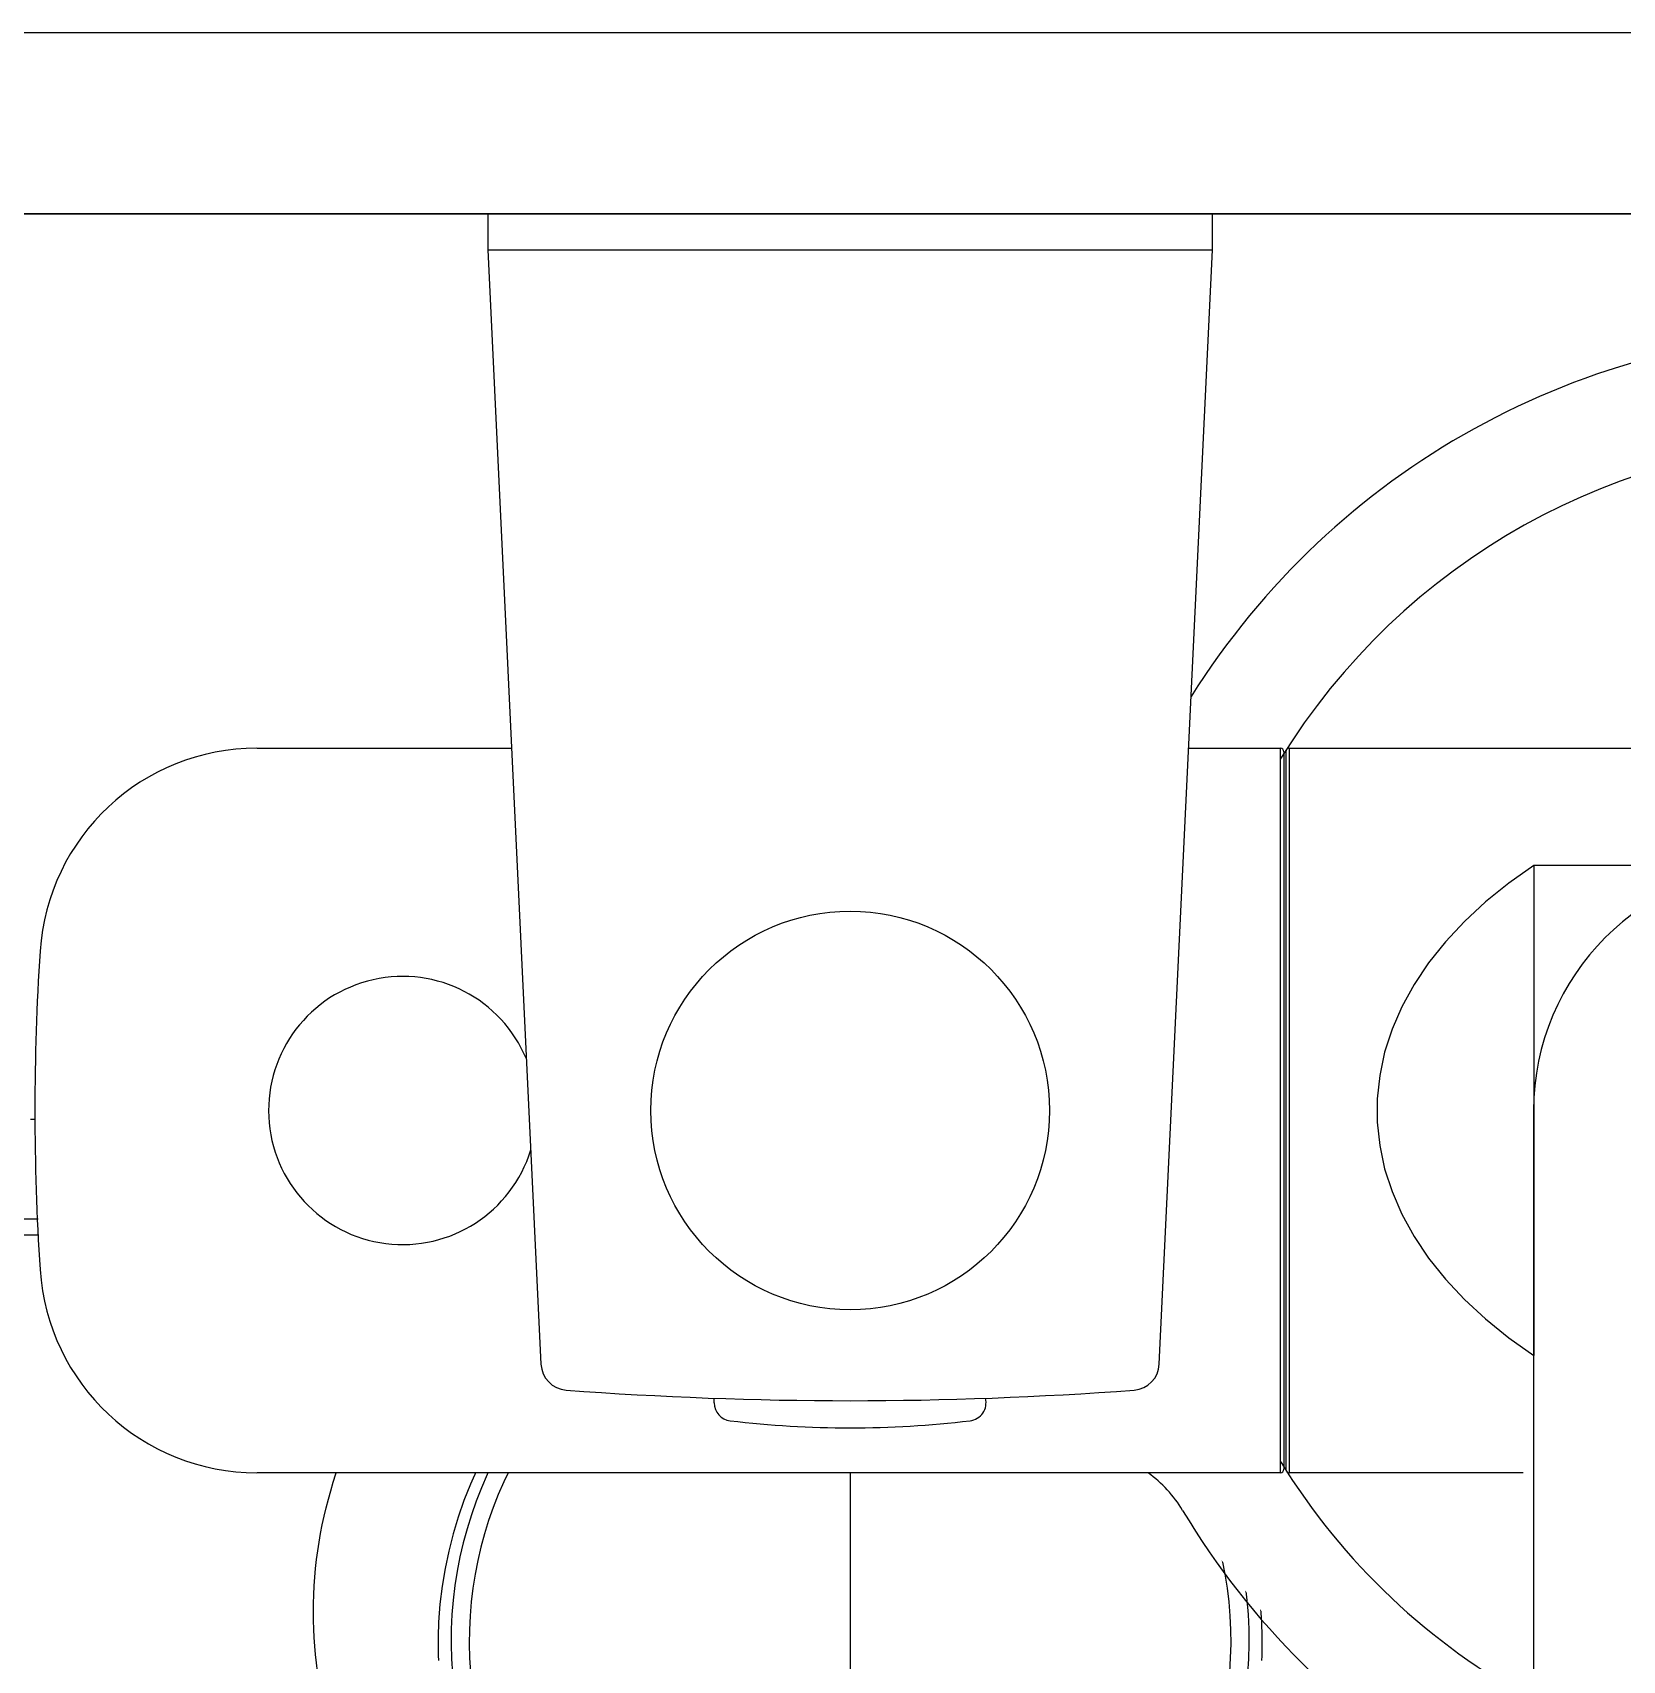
# Model space of a CAD drawing. Header units: millimetres. Extents: x 0 to 1390178, y 0 to 110113.
# Drawn here: x 725041.9 to 725129.7, y 34410.8 to 34500.7 of the extents above; entities that cross this region are included whole.
import ezdxf
from ezdxf.xclip import XClip

# ---------------------------------------------------------------- set-up
doc = ezdxf.new("R2010")
doc.units = ezdxf.units.MM
doc.header["$LTSCALE"] = 100
doc.header["$XCLIPFRAME"] = 0
doc.linetypes.add('X - 단위세대 확장형$0$CENTER', pattern=[65, 60, -2, 1, -2])
for name, color, linetype in [('SYM', 7, 'Continuous'), ('X - 단위세대 확장형$0$0 TILE LINE & HATCH', 8, 'Continuous'), ('X - 단위세대 확장형$0$A-ETC', 7, 'Continuous'), ('X - 단위세대 확장형$0$A-FIN', 8, 'Continuous'), ('X - 단위세대 확장형$0$A-HAT', 253, 'Continuous'), ('X - 단위세대 확장형$0$CENTER', 2, 'X - 단위세대 확장형$0$CENTER'), ('X - 단위세대 확장형$0$DIM', 7, 'Continuous'), ('X - 단위세대 확장형$0$TOIL', 4, 'Continuous'), ('X - 단위세대 확장형$0$수전', 6, 'Continuous'), ('X - 단위세대 확장형$0$위생기구', 6, 'Continuous')]:
    doc.layers.add(name, color=color, linetype=linetype)
doc.layers.add('X - 단위세대 확장형$0$A-MC', color=171, linetype='Continuous', plot=False)

# ---------------------------------------------------------------- blocks, each defined once
blk = doc.blocks.new('X - 단위세대 확장형$0$A$C82f215e7')
blk.add_wipeout([(65.001, 155.786), (25.001, 155.786), (25.001, 153.786), (26.313, 126.287), (12.262, 126.286), (4.06, 123.045), (0.288, 115.073), (0, 106.286), (0.288, 97.5), (4.06, 89.527), (12.262, 86.286), (61.447, 86.287), (62.504, 85.345), (63.35, 84.21), (69.988, 75.737), (78.523, 69.179), (67.989, 53.473), (67.989, 50.032), (67.972, 16.204), (96.222, 0), (124.472, 16.204), (124.472, 51.752), (119.714, 63.286), (149.968, 63.286), (186.25, 106.286), (143.25, 149.286), (100.25, 149.286), (79.436, 143.913), (63.824, 129.136)]).dxf.layer = 'X - 단위세대 확장형$0$0 TILE LINE & HATCH'
at = {"layer": 'X - 단위세대 확장형$0$수전', "color": 6}
for p, q in [((25.001, 155.786), (65.001, 155.786)), ((25.001, 155.786), (25.001, 153.786)), ((65.001, 153.786), (65.001, 155.786)), ((25.001, 153.786), (27.936, 92.277)), ((25.001, 153.786), (65.001, 153.786)), ((62.064, 92.277), (65.001, 153.786)), ((12.263, 126.287), (26.313, 126.287)), ((63.688, 126.287), (68.742, 126.287)), ((68.742, 126.287), (68.742, 86.287)), ((68.942, 126.087), (68.942, 86.487)), ((69.042, 126.087), (69.042, 86.487)), ((69.242, 126.287), (99.042, 126.287)), ((69.242, 86.287), (69.242, 126.287)), ((99.042, 119.808), (82.732, 119.808)), ((82.732, 119.808), (82.732, 92.766)), ((82.722, 106.287), (82.722, 71.23)), ((37.5, 90.149), (37.5, 90.401)), ((68.742, 86.287), (12.263, 86.287)), ((82.144, 86.287), (69.242, 86.287))]:
    blk.add_line(p, q, dxfattribs=at)
at = {"layer": 'X - 단위세대 확장형$0$수전', "color": 6, "flags": 128}
blk.add_lwpolyline([(82.732, 119.808), (81.347, 118.829), (80.069, 117.798), (78.903, 116.719), (77.854, 115.597), (76.927, 114.435), (76.124, 113.24), (75.451, 112.016), (74.908, 110.768), (74.499, 109.501), (74.226, 108.221), (74.089, 106.932), (74.089, 105.641), (74.226, 104.353), (74.499, 103.073), (74.908, 101.806), (75.451, 100.558), (76.124, 99.334), (76.927, 98.139), (77.854, 96.977), (78.903, 95.855), (80.069, 94.776), (81.347, 93.745), (82.732, 92.766)], dxfattribs=at)
at = {"layer": 'X - 단위세대 확장형$0$수전', "color": 6}
blk.add_circle((45, 106.286), 10.999, dxfattribs=at)
for centre, radius, start, end in [((100.25, 106.286), 43, 90, 147.90013), ((100.25, 106.286), 37, 90, 148.38328), ((12.262, 114.286), 12, 90, 176.24277), ((68.742, 126.087), 0.2, 0, 90), ((69.242, 126.087), 0.2, 90, 180), ((96.222, 106.287), 13.5, 0, 180), ((134.083, 106.286), 134.083, 176.24277, 183.75723), ((20.3, 106.286), 7.4, 22.5924, 342.87254), ((12.262, 98.286), 12, 183.75723, 270), ((29.435, 92.349), 1.5, 182.7557, 265.71868), ((60.565, 92.349), 1.5, 274.28133, 357.24286), ((45, 300.267), 210, 265.71868, 274.28133), ((38.5, 90.149), 1, 180, 263.27425), ((51.5, 90.149), 1, 276.72575, 14.52994), ((45, 145.267), 56.5, 263.27425, 276.72575), ((57.343, 80.616), 7, 30.8907, 54.10608), ((68.742, 86.487), 0.2, 270, 0), ((100.272, 106.286), 37, 211.61672, 241.68555), ((69.242, 86.487), 0.2, 180, 270), ((100.25, 106.286), 43, 210.8907, 239.65071)]:
    blk.add_arc(centre, radius, start, end, dxfattribs=at)
blk = doc.blocks.new('X - 단위세대 확장형$0$KBY-030C(TOP)')
blk.add_wipeout([(1008.73, -1662.941), (1013.73, -1662.941), (1020.73, -1682.441), (1020.73, -1682.691), (1021.33, -1682.691), (1022.73, -1681.291), (1022.73, -1681.062), (1048.23, -1681.062), (1048.583, -1681.209), (1048.73, -1681.562), (1048.73, -1705.502), (1049.044, -1705.513), (1049.768, -1706.902), (1050.003, -1706.902), (1050.732, -1705.502), (1050.859, -1705.513), (1051.23, -1705.774), (1052.397, -1703.752), (1062.562, -1703.752), (1063.73, -1705.774), (1063.73, -1709.252), (1064.083, -1709.398), (1064.23, -1709.752), (1064.23, -1702.002), (1064.523, -1701.294), (1065.23, -1701.002), (1107.23, -1701.002), (1107.937, -1701.294), (1108.23, -1702.002), (1108.23, -1759.719), (1113.559, -1760.414), (1122.297, -1760.969), (1124.588, -1761.002), (1194.559, -1761.002), (1198.534, -1762.233), (1201.113, -1765.485), (1203.545, -1778.502), (1201.118, -1791.507), (1198.534, -1794.77), (1194.559, -1796.002), (1124.588, -1796.002), (1114.395, -1796.506), (1108.218, -1797.285), (1108.23, -1855.002), (1107.937, -1855.709), (1107.23, -1856.002), (1065.23, -1856.002), (1064.523, -1855.709), (1064.23, -1855.002), (1064.23, -1847.252), (1064.083, -1847.605), (1063.73, -1847.752), (1063.73, -1851.23), (1062.562, -1853.252), (1052.397, -1853.252), (1051.23, -1851.23), (1051.23, -1850.196), (1051.181, -1850.102), (1050.951, -1850.104), (1050.212, -1851.5), (1048.73, -1851.502), (1048.73, -1871.485), (1048.23, -1871.985), (1022.73, -1871.985), (1022.73, -1871.756), (1021.33, -1870.356), (1020.73, -1870.356), (1020.73, -1870.606), (1013.73, -1890.106), (1008.73, -1890.106), (1008.73, -1830.106), (1013.73, -1830.106), (1020.73, -1849.606), (1020.73, -1850.275), (1020.957, -1849.858), (1021.33, -1849.856), (1022.73, -1848.456), (1022.73, -1848.228), (1024.698, -1847.831), (1027.612, -1846.664), (1030.291, -1844.944), (1032.36, -1842.778), (1032.772, -1841.955), (1035.124, -1834.469), (1037.859, -1825.901), (1037.859, -1825.631), (1038.211, -1825.655), (1048.73, -1825.655), (1048.73, -1825.502), (1049.309, -1825.502), (1050.055, -1826.922), (1050.297, -1826.922), (1051.009, -1825.502), (1051.252, -1825.736), (1052.397, -1823.752), (1062.562, -1823.752), (1063.73, -1825.774), (1063.73, -1829.252), (1064.083, -1829.398), (1064.23, -1829.752), (1064.23, -1727.252), (1064.083, -1727.605), (1063.73, -1727.752), (1063.73, -1731.23), (1062.562, -1733.252), (1052.397, -1733.252), (1051.23, -1731.23), (1051.23, -1730.727), (1050.897, -1730.088), (1050.668, -1730.102), (1049.951, -1731.49), (1048.73, -1731.502), (1048.73, -1731.389), (1038.147, -1731.349), (1038.061, -1731.4), (1037.809, -1730.891), (1032.869, -1712.266), (1030.88, -1709.005), (1027.809, -1706.573), (1022.73, -1704.82), (1022.73, -1704.591), (1021.33, -1703.191), (1020.73, -1703.191), (1020.73, -1703.441), (1013.73, -1722.941), (1008.73, -1722.941)]).dxf.layer = 'X - 단위세대 확장형$0$0 TILE LINE & HATCH'
at = {"layer": 'X - 단위세대 확장형$0$CENTER', "color": 1, "linetype": 'X - 단위세대 확장형$0$CENTER'}
blk.add_line((1057.611, -1778.502), (1209.237, -1778.502), dxfattribs=at)
at = {"layer": 'X - 단위세대 확장형$0$위생기구', "linetype": 'Continuous'}
for p, q in [((1064.23, -1702.002), (1064.23, -1855.002)), ((1065.109, -1702.002), (1065.109, -1760.128)), ((1065.109, -1760.128), (1064.23, -1760.128)), ((1065.236, -1775.002), (1065.408, -1775.002)), ((1064.308, -1778.502), (1064.23, -1778.502)), ((1064.853, -1778.502), (1064.308, -1778.502)), ((1065.408, -1782.002), (1065.236, -1782.002)), ((1065.109, -1796.875), (1064.23, -1796.875)), ((1065.109, -1796.876), (1065.109, -1855.002))]:
    blk.add_line(p, q, dxfattribs=at)
for centre, radius, start, end in [((1087.587, -1776.282), 20.528, 87.20343, 93.10403), ((1087.48, -1778.502), 22.022, 78.75464, 281.24536), ((1087.48, -1778.502), 21.022, 78.75464, 281.24536), ((1087.456, -1778.528), 22.606, 129.26863, 170.88493), ((1087.424, -1778.506), 22.571, 171.97287, 179.98918), ((1087.325, -1778.494), 22.471, 170.9164, 171.96746), ((1087.48, -1778.502), 22.3, 178.97688, 181.02389), ((1087.424, -1778.497), 22.571, 180.01082, 188.02713), ((1087.324, -1778.509), 22.47, 188.03252, 188.99502), ((1087.456, -1778.476), 22.605, 189.02672, 230.73161), ((1087.586, -1780.822), 20.427, 266.88145, 272.81108)]:
    blk.add_arc(centre, radius, start, end, dxfattribs=at)
for start_param, end_param in [(1.625417, 2.987142), (-2.987142, -1.625417)]:
    blk.add_ellipse((1087.717, -1778.502), major_axis=(22.752, 0), ratio=0.999946, start_param=start_param, end_param=end_param, dxfattribs=at)
for points, knots in [([(1092.855, -1749.9), (1090.468, -1749.179), (1085.345, -1748.464), (1077.604, -1749.909), (1070.49, -1753.86), (1066.702, -1757.876), (1065.109, -1760.128)], [0, 0, 0, 0, 0.237523, 0.483157, 0.737259, 1, 1, 1, 1]), ([(1065.109, -1760.128), (1065.004, -1761.678), (1064.606, -1767.795), (1064.308, -1773.924), (1064.308, -1778.502)], [0, 0, 0, 0, 0.25336, 1, 1, 1, 1]), ([(1065.408, -1775.002), (1065.414, -1775.002), (1065.412, -1775.036), (1065.415, -1775.076), (1065.407, -1775.165), (1065.398, -1775.278), (1065.383, -1775.426), (1065.358, -1775.678), (1065.322, -1776.058), (1065.279, -1776.581), (1065.242, -1777.179), (1065.217, -1777.827), (1065.211, -1778.274), (1065.211, -1778.502)], [0, 0, 0, 0, 0.005031, 0.019418, 0.043299, 0.076444, 0.118529, 0.169108, 0.293648, 0.445168, 0.617872, 0.805208, 1, 1, 1, 1]), ([(1064.308, -1778.502), (1064.308, -1780.041), (1064.407, -1786.173), (1064.798, -1792.295), (1065.109, -1796.876)], [0, 0, 0, 0, 0.251142, 1, 1, 1, 1]), ([(1065.211, -1778.502), (1065.211, -1778.729), (1065.217, -1779.176), (1065.242, -1779.825), (1065.279, -1780.422), (1065.322, -1780.945), (1065.358, -1781.325), (1065.383, -1781.578), (1065.398, -1781.725), (1065.407, -1781.838), (1065.415, -1781.928), (1065.412, -1781.967), (1065.414, -1782.002), (1065.408, -1782.002)], [0, 0, 0, 0, 0.194795, 0.382135, 0.554837, 0.706354, 0.830893, 0.881472, 0.923557, 0.956701, 0.980582, 0.994969, 1, 1, 1, 1]), ([(1092.855, -1807.103), (1090.468, -1807.824), (1085.346, -1808.54), (1077.604, -1807.094), (1070.49, -1803.144), (1066.702, -1799.128), (1065.109, -1796.876)], [0, 0, 0, 0, 0.237523, 0.483157, 0.737259, 1, 1, 1, 1])]:
    blk.add_open_spline(points, degree=3, knots=knots, dxfattribs=at)
at = {"layer": 'X - 단위세대 확장형$0$0 TILE LINE & HATCH', "rotation": 90}
blk.add_blockref('X - 단위세대 확장형$0$A$C82f215e7', (1164.516, -1823.502), dxfattribs=at)
blk = doc.blocks.new('X - 단위세대 확장형$0$KBY-030C평+슬라이드바')
at = {"layer": 'X - 단위세대 확장형$0$DIM'}
blk.add_blockref('X - 단위세대 확장형$0$KBY-030C(TOP)', (8273.858, 15973.237), dxfattribs=at)
blk = doc.blocks.new('X - 단위세대 확장형$0$A$C7F6E29D9')
at = {"layer": 'X - 단위세대 확장형$0$A-ETC', "color": 8}
blk.add_lwpolyline([(35, 1495), (2085, 1495)], dxfattribs=at)
at = {"layer": 'X - 단위세대 확장형$0$A-FIN'}
blk.add_lwpolyline([(1335, 35), (35, 35), (35, 1485), (2085, 1485), (2085, 35)], dxfattribs=at)
at = {"layer": 'X - 단위세대 확장형$0$TOIL', "color": 6}
blk.add_lwpolyline([(35, 1485), (35, 35), (740, 35), (740, 1485)], close=True, dxfattribs=at)
blk.add_lwpolyline([(120, 1435, 0.414214), (90, 1405), (90, 90, 0.414214), (100, 80), (680, 80, 0.414214), (690, 90), (690, 1405, 0.414214), (660, 1435)], format="xyb", close=True, dxfattribs=at)
at = {"rotation": 270}
blk.add_blockref('X - 단위세대 확장형$0$KBY-030C평+슬라이드바', (-13804.735, 10767.587), dxfattribs=at)
blk = doc.blocks.new('X - 단위세대 확장형$0$A$Cbc2b9392')
at = {"layer": 'X - 단위세대 확장형$0$A-MC'}
blk.add_line((-8459.879, -180), (-4620, -180), dxfattribs=at)
at = {"layer": 'X - 단위세대 확장형$0$A-HAT'}
blk.add_blockref('X - 단위세대 확장형$0$A$C7F6E29D9', (-6875, -1665), dxfattribs=at)
blk = doc.blocks.new('X - 단위세대 확장형', base_point=(-475.364, -286.728))
blk.add_blockref('X - 단위세대 확장형$0$A$Cbc2b9392', (78821.982, 50563.11))

msp = doc.modelspace()

# ---------------------------------------------------------------- block references
at = {"layer": 'SYM'}
ref = msp.add_blockref('X - 단위세대 확장형', (652274.72, -16179.143), dxfattribs=at)
XClip(ref).set_block_clipping_path([(27286.2339647645, 22495.2025850526), (88213.6007378809, 68689.6277392105)])

doc.saveas('drawing.dxf')
